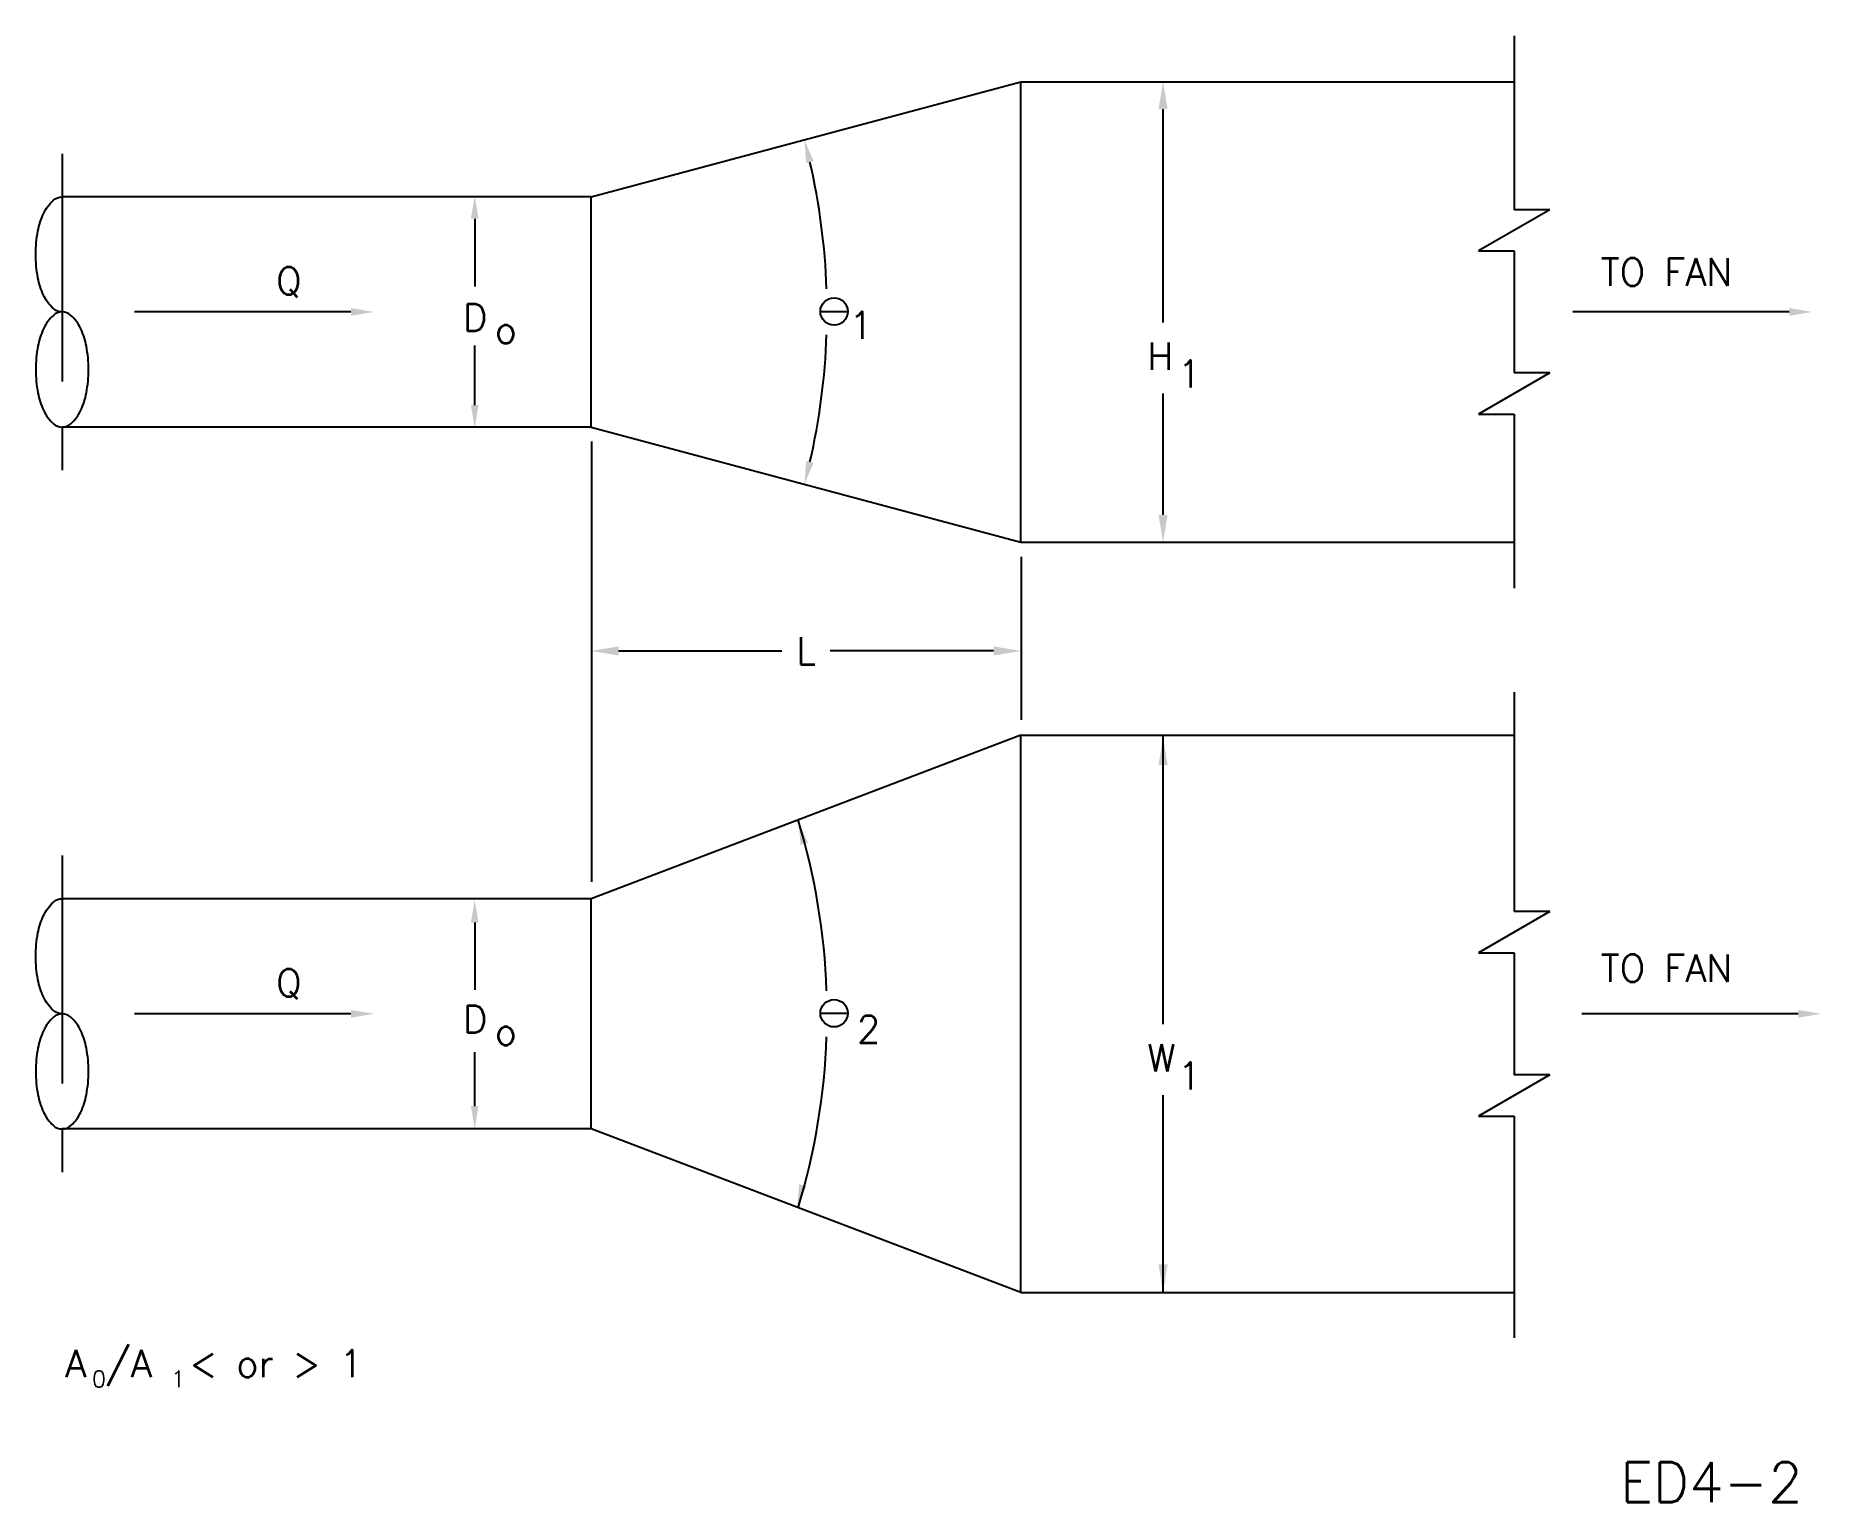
# Model space of a CAD drawing. Extents: x 1.08 to 10.87, y 0.22 to 8.26.
import ezdxf
from ezdxf.enums import TextEntityAlignment as Align

# ---------------------------------------------------------------- set-up
doc = ezdxf.new("R2010")
doc.units = 0
doc.header["$MEASUREMENT"] = 0
doc.linetypes.add('CENTER', pattern=[2, 1.25, -0.25, 0.25, -0.25])
doc.layers.get('0').update_dxf_attribs({"linetype": 'CONTINUOUS'})
doc.styles.add('ROMANS', font='romans')

msp = doc.modelspace()

# ---------------------------------------------------------------- linework, layer by layer
for p, q in [((9.1864, 8.2615), (9.1864, 7.3066)), ((4.1241, 7.3774), (6.4809, 8.0089)), ((6.4809, 8.0089), (9.1864, 8.0089)), ((6.4809, 5.4829), (6.4809, 8.0089)), ((7.2608, 6.6886), (7.2608, 7.8589)), ((4.1241, 7.3774), (1.2214, 7.3774)), ((4.1241, 6.1144), (4.1241, 7.3774)), ((3.4847, 7.2569), (3.4847, 6.886)), ((9.3821, 7.3066), (8.9908, 7.0807)), ((9.3821, 7.3066), (9.1864, 7.3066)), ((8.9908, 7.0807), (9.1864, 7.0807)), ((9.1864, 7.0807), (9.1864, 6.4111)), ((2.8057, 6.7459), (1.618, 6.7459)), ((5.3808, 6.749), (5.5308, 6.749)), ((10.6959, 6.7459), (9.5082, 6.7459)), ((3.4847, 6.2349), (3.4847, 6.5621)), ((9.3821, 6.4111), (8.9908, 6.1852)), ((9.3821, 6.4111), (9.1864, 6.4111)), ((7.2608, 5.6329), (7.2608, 6.2994)), ((8.9908, 6.1852), (9.1864, 6.1852)), ((9.1864, 6.1852), (9.1864, 5.2303)), ((4.1241, 6.1144), (1.2214, 6.1144)), ((4.1241, 6.1144), (6.4809, 5.4829)), ((4.1271, 3.6204), (4.1271, 6.0358)), ((6.4809, 5.4829), (9.1864, 5.4829)), ((6.4825, 5.402), (6.4825, 4.5077)), ((4.2741, 4.8862), (5.1697, 4.8862)), ((6.3309, 4.8862), (5.4354, 4.8862)), ((9.1864, 4.6609), (9.1864, 3.456)), ((6.4809, 4.4246), (4.1241, 3.5268)), ((6.4809, 1.366), (6.4809, 4.4246)), ((6.4809, 4.4246), (9.1864, 4.4246)), ((7.2608, 2.838), (7.2608, 4.4246)), ((4.1241, 3.5268), (1.2214, 3.5268)), ((4.1241, 2.2638), (4.1241, 3.5268)), ((9.3821, 3.456), (8.9908, 3.2301)), ((9.3821, 3.456), (9.1864, 3.456)), ((3.4847, 3.3956), (3.4847, 3.0275)), ((8.9908, 3.2301), (9.1864, 3.2301)), ((9.1864, 3.2301), (9.1864, 2.5605)), ((2.8057, 2.8953), (1.618, 2.8953)), ((5.3808, 2.8984), (5.5308, 2.8984)), ((10.7452, 2.8953), (9.5576, 2.8953)), ((3.4847, 2.3897), (3.4847, 2.6857)), ((9.3821, 2.5605), (8.9908, 2.3346)), ((9.3821, 2.5605), (9.1864, 2.5605)), ((7.2608, 1.366), (7.2608, 2.4488)), ((4.1241, 2.2638), (1.2214, 2.2638)), ((6.4809, 1.366), (4.1241, 2.2638)), ((8.9908, 2.3346), (9.1864, 2.3346)), ((9.1864, 2.3346), (9.1864, 1.1175)), ((6.4809, 1.366), (9.1864, 1.366))]:
    msp.add_line(p, q)
at = {"linetype": 'CENTER'}
for p, q in [((1.2214, 7.614), (1.2214, 5.8779)), ((1.2214, 3.7634), (1.2214, 2.0273))]:
    msp.add_line(p, q, dxfattribs=at)
for points in [[(1.2214, 6.7459, -0.185624), (1.1733, 6.7644, -0.101934), (1.1189, 6.8384, -0.060684), (1.0886, 6.9335, -0.047006), (1.0765, 7.0617, -0.047006), (1.0886, 7.1898, -0.060684), (1.1189, 7.2849, -0.101934), (1.1733, 7.3589, -0.185624), (1.2214, 7.3774, -0.185624)], [(1.2214, 2.8953, -0.185624), (1.1733, 2.9138, -0.101934), (1.1189, 2.9878, -0.060684), (1.0886, 3.0829, -0.047006), (1.0765, 3.2111, -0.047006), (1.0886, 3.3392, -0.060684), (1.1189, 3.4343, -0.101934), (1.1733, 3.5083, -0.185624), (1.2214, 3.5268, -0.185624)]]:
    msp.add_lwpolyline(points, format="xyb")
for points in [[(1.2214, 6.1144, 0.185624), (1.2696, 6.1329, 0.101934), (1.3239, 6.2069, 0.060684), (1.3543, 6.302, 0.047006), (1.3664, 6.4302, 0.047006), (1.3543, 6.5583, 0.060684), (1.3239, 6.6534, 0.101934), (1.2696, 6.7274, 0.185624), (1.2214, 6.7459, 0.185624), (1.1733, 6.7274, 0.101934), (1.1189, 6.6534, 0.060684), (1.0886, 6.5583, 0.047006), (1.0765, 6.4302, 0.047006), (1.0886, 6.302, 0.060684), (1.1189, 6.2069, 0.101934), (1.1733, 6.1329, 0.185624)], [(1.2214, 2.2638, 0.185624), (1.2696, 2.2823, 0.101934), (1.3239, 2.3563, 0.060684), (1.3543, 2.4514, 0.047006), (1.3664, 2.5796, 0.047006), (1.3543, 2.7077, 0.060684), (1.3239, 2.8028, 0.101934), (1.2696, 2.8768, 0.185624), (1.2214, 2.8953, 0.185624), (1.1733, 2.8768, 0.101934), (1.1189, 2.8028, 0.060684), (1.0886, 2.7077, 0.047006), (1.0765, 2.5796, 0.047006), (1.0886, 2.4514, 0.060684), (1.1189, 2.3563, 0.101934), (1.1733, 2.2823, 0.185624)]]:
    msp.add_lwpolyline(points, format="xyb", close=True)
for centre in [(5.4558, 6.749), (5.4558, 2.8984)]:
    msp.add_circle(centre, 0.075)
for centre, start, end in [((1.7673, 6.7459), 1.98268, 13.01732), ((1.7673, 6.7459), 346.98268, 358.01732), ((1.7673, 2.8953), 1.98268, 16.94427), ((1.7673, 2.8953), 343.05573, 358.01732)]:
    msp.add_arc(centre, 3.65, start, end)
for points in [[(7.2358, 7.8589), (7.2858, 7.8589), (7.2608, 8.0089)], [(5.3032, 7.563), (5.344, 7.5732), (5.293, 7.6906)], [(3.4637, 7.2569), (3.5058, 7.2569), (3.4847, 7.3832)], [(2.8057, 6.767), (2.8057, 6.7249), (2.932, 6.7459)], [(10.6959, 6.767), (10.6959, 6.7249), (10.8222, 6.7459)], [(3.5058, 6.2349), (3.4637, 6.2349), (3.4847, 6.1086)], [(5.3032, 5.9288), (5.344, 5.9187), (5.293, 5.8012)], [(7.2358, 5.6329), (7.2858, 5.6329), (7.2608, 5.4829)], [(4.2741, 4.9112), (4.2741, 4.8612), (4.1241, 4.8862)], [(6.3309, 4.9112), (6.3309, 4.8612), (6.4809, 4.8862)], [(7.2358, 4.2612), (7.2858, 4.2612), (7.2608, 4.4112)], [(5.2718, 3.8222), (5.3126, 3.8324), (5.2616, 3.9499)], [(3.4637, 3.3956), (3.5058, 3.3956), (3.4847, 3.5219)], [(2.8057, 2.9164), (2.8057, 2.8743), (2.932, 2.8953)], [(10.7452, 2.9164), (10.7452, 2.8743), (10.8715, 2.8953)], [(3.5058, 2.3897), (3.4637, 2.3897), (3.4847, 2.2634)], [(5.2639, 1.9605), (5.3048, 1.9503), (5.2538, 1.8329)], [(7.2358, 1.5204), (7.2858, 1.5204), (7.2608, 1.3704)]]:
    msp.add_solid(points)

# ---------------------------------------------------------------- texts
at = {"style": 'ROMANS'}
for s, height, p in [('Q', 0.15, (2.3942, 6.8417)), ('D', 0.15, (3.4186, 6.6412)), ('o', 0.15, (3.5945, 6.5739)), ('1', 0.15, (5.5387, 6.5977)), ('H', 0.15, (7.1742, 6.4288)), ('1', 0.15, (7.3411, 6.3315)), ('Q', 0.15, (2.3942, 2.9911)), ('D', 0.15, (3.4186, 2.7906)), ('2', 0.15, (5.5813, 2.7356)), ('o', 0.15, (3.5945, 2.7233)), ('W', 0.15, (7.1742, 2.5782)), ('1', 0.15, (7.3411, 2.4809)), ('A /A  < or > 1', 0.15, (1.238, 0.9021)), ('0', 0.09, (1.3849, 0.8471)), ('1', 0.09, (1.8184, 0.8471)), ('ED4-2', 0.22, (9.7693, 0.2156))]:
    msp.add_text(s, height=height, dxfattribs=at).set_placement(p)
for p in [(9.662, 6.8452), (9.662, 3.0263)]:
    msp.add_text('TO FAN', height=0.15, dxfattribs=at).set_placement(p, align=Align.BOTTOM_LEFT)
msp.add_text('L', height=0.15, dxfattribs=at).set_placement((5.3025, 4.8862), align=Align.MIDDLE_CENTER)

doc.saveas('drawing.dxf')
